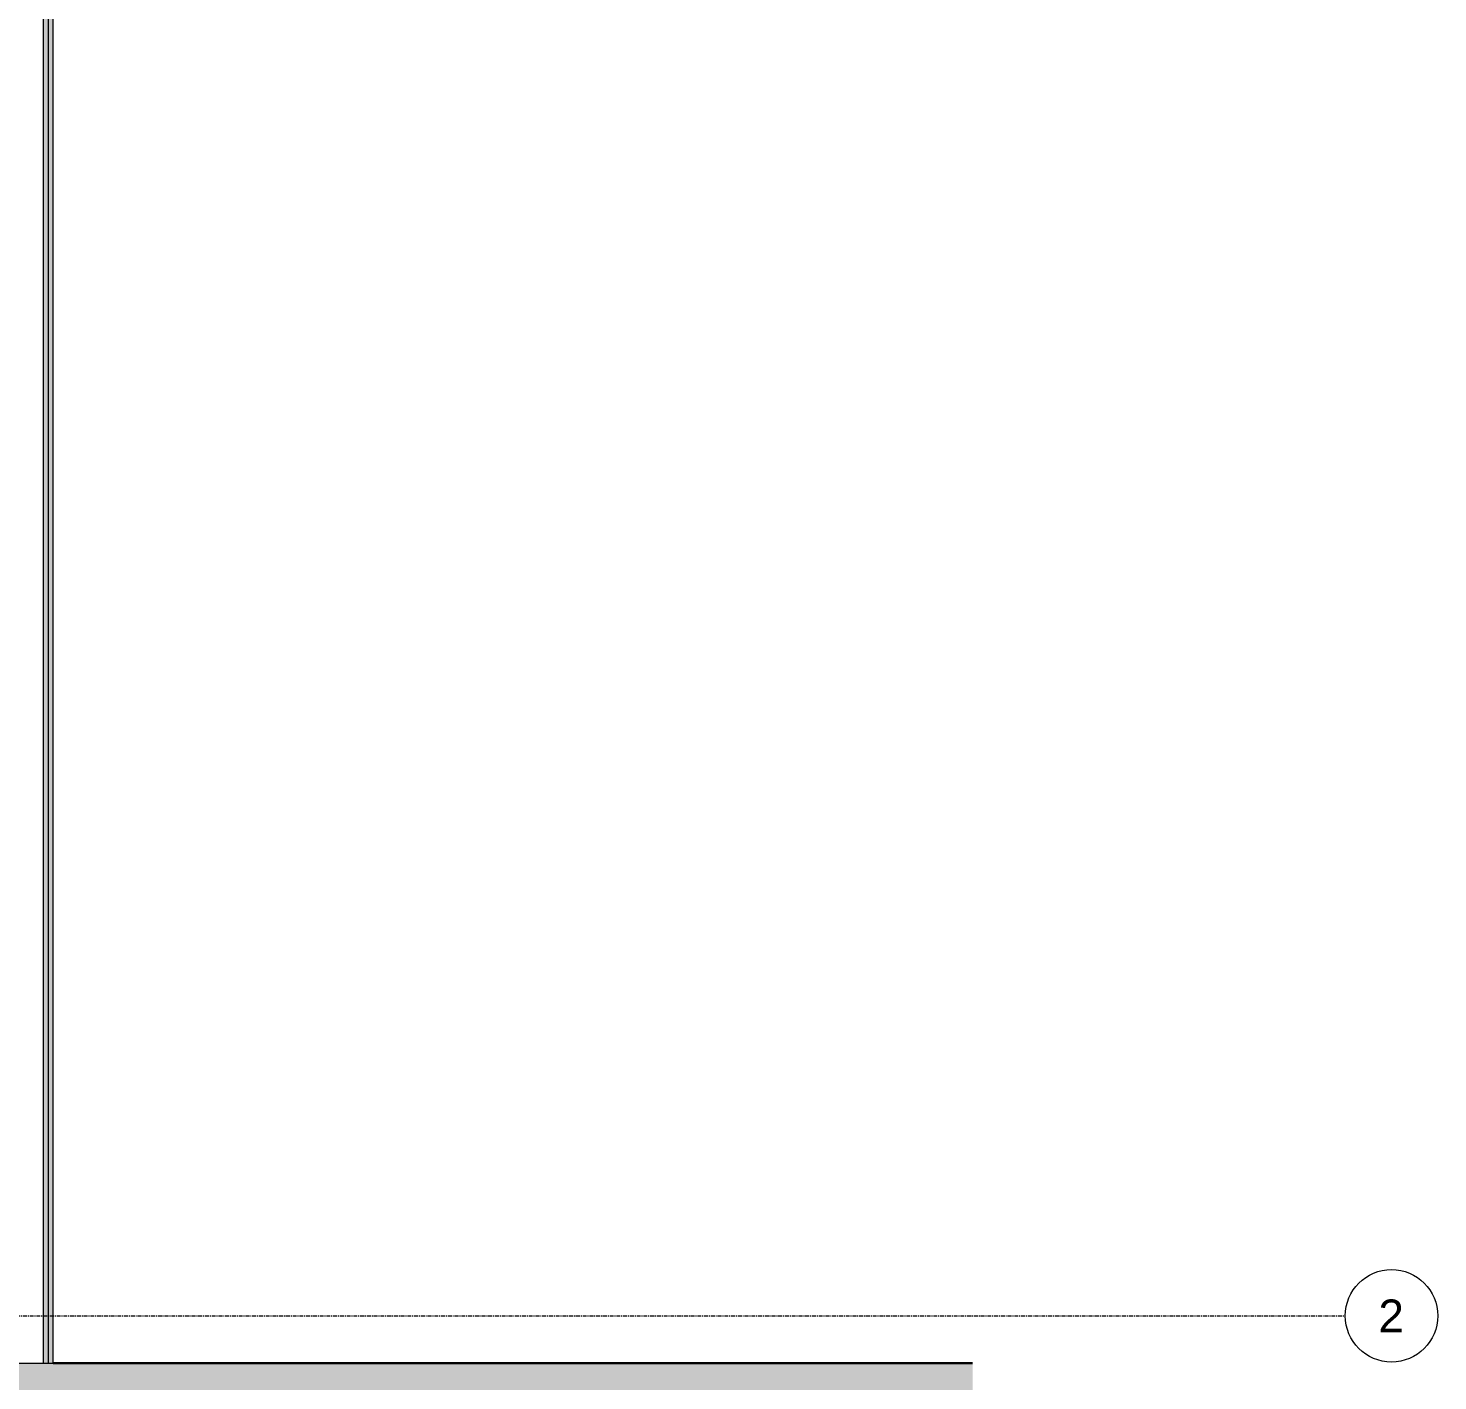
# Model space of a CAD drawing. Header units: inches. Extents: x -610 to 219, y 1022 to 1725.
# Drawn here: x 36.4 to 219.3, y 1257.6 to 1433.2 of the extents above; entities that cross this region are included whole.
import ezdxf

# ---------------------------------------------------------------- set-up
doc = ezdxf.new("R2010")
doc.units = ezdxf.units.IN
doc.header["$MEASUREMENT"] = 0
doc.linetypes.add('Grid Line 1_2_', pattern=[0.875, 0.5, -0.125, 0.125, -0.125])
for name, color, linetype, lineweight in [('A-WALL', 113, 'Continuous', 18), ('A-WALL-PATT', 111, 'Continuous', 18), ('I-WALL', 2, 'Continuous', 18), ('S-GRID', 1, 'Continuous', 9), ('S-GRID-IDEN', 1, 'Continuous', 9)]:
    doc.layers.add(name, color=color, linetype=linetype, lineweight=lineweight)
doc.styles.add('Swis721 Lt BT', font='swissl.ttf', dxfattribs={"height": 4.257319})
pattern_1 = [(0, (0, 0), (15.36, 3.84), [0.634, -10.886, 0.634, -10.886, -61.44]), (0, (0, 0), (15.36, 3.84), [-23.04, 0.634, -22.406, 0.634, -10.886, -26.88]), (0, (0, 0), (15.36, 3.84), [-57.6, 0.634, -7.046, 0.634, -18.566]), (120, (5.76, 1.92), (-11.0055376, 11.38215), [0.634, -10.886, 0.634, -10.886, -61.44]), (120, (5.76, 1.92), (-11.0055376, 11.38215), [-23.04, 0.634, -22.406, 0.634, -10.886, -26.88]), (120, (5.76, 1.92), (-11.0055376, 11.38215), [-57.6, 0.634, -7.046, 0.634, -18.566]), (240, (7.68, 9.6), (-4.3544624, -15.22215), [0.634, -10.886, 0.634, -10.886, -61.44]), (240, (7.68, 9.6), (-4.3544624, -15.22215), [-23.04, 0.634, -22.406, 0.634, -10.886, -26.88]), (240, (7.68, 9.6), (-4.3544624, -15.22215), [-57.6, 0.634, -7.046, 0.634, -18.566])]

# ---------------------------------------------------------------- blocks, each defined once
blk = doc.blocks.new('Grid - Grid Head - Circle-50561-FIRST FLOOR POWER _ SIGNAL')
at = {"layer": 'S-GRID-IDEN'}
blk.add_circle((0, 0), 0.125, dxfattribs=at)

msp = doc.modelspace()

# ---------------------------------------------------------------- hatches: boundary and pattern name
at = {"layer": 'A-WALL-PATT', "lineweight": 9}
h = msp.add_hatch(dxfattribs=at)
h.set_pattern_fill('FP_1', color=256, style=0, pattern_type=2)
h.set_pattern_definition(pattern_1)
h.paths.add_polyline_path([(38.44, 1259.91), (39.06, 1259.91), (39.06, 1668.29), (38.44, 1668.29), (38.44, 1272.55)], flags=0)
h = msp.add_hatch(dxfattribs=at)
h.set_pattern_fill('FP_1', color=256, style=0, pattern_type=2)
h.set_pattern_definition(pattern_1)
h.paths.add_polyline_path([(39.06, 1259.91), (39.69, 1259.91), (39.69, 1668.29), (39.06, 1668.29), (39.06, 1272.55)], flags=0)
msp.add_hatch(color=7, dxfattribs=at).paths.add_polyline_path([(158.96, 1255.04), (158.96, 1259.91), (8.66, 1259.91), (8.66, 1255.04), (134.69, 1255.04)], flags=0)

# ---------------------------------------------------------------- linework, layer by layer
at = {"layer": 'A-WALL'}
for p, q in [((38.44, 1259.91), (38.44, 1668.29)), ((39.06, 1259.91), (39.06, 1668.29)), ((33.19, 1259.91), (39.69, 1259.91))]:
    msp.add_line(p, q, dxfattribs=at)
at = {"layer": 'A-WALL', "color": 8, "lineweight": 30}
msp.add_line((158.96, 1259.91), (39.69, 1259.91), dxfattribs=at)
at = {"layer": 'I-WALL'}
msp.add_line((39.69, 1259.91), (39.69, 1668.29), dxfattribs=at)
at = {"layer": 'S-GRID', "linetype": 'Grid Line 1_2_'}
msp.add_line((-609.99, 1266.04), (207.32, 1266.04), dxfattribs=at)

# ---------------------------------------------------------------- block references
at = {"layer": 'S-GRID-IDEN', "xscale": 47.99999999999997, "yscale": 47.99999999999997, "zscale": 47.99999999999997, "rotation": 269.9999999999995}
msp.add_blockref('Grid - Grid Head - Circle-50561-FIRST FLOOR POWER _ SIGNAL', (213.32, 1266.04), dxfattribs=at)

# ---------------------------------------------------------------- next in the draw order: texts
at = {"layer": 'S-GRID-IDEN', "insert": (213.27, 1268.15), "char_height": 4.26, "width": 3.78, "attachment_point": 2, "line_spacing_factor": 1.00667, "style": 'Swis721 Lt BT', "bg_fill": 3, "box_fill_scale": 1.25, "bg_fill_color": 0, "bg_fill_transparency": 0}
msp.add_mtext('2', dxfattribs=at)

doc.saveas('drawing.dxf')
